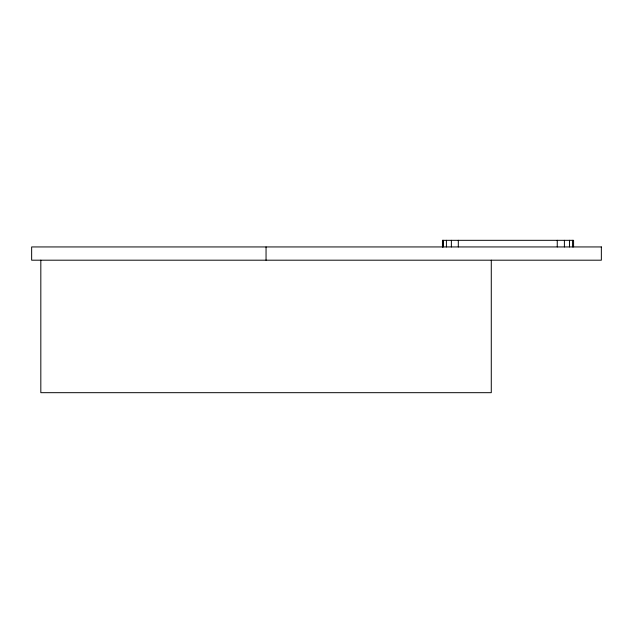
<?xml version="1.0" encoding="UTF-8"?>
<svg xmlns="http://www.w3.org/2000/svg" width="633" height="633" viewBox="0 0 633 633"><rect width="100%" height="100%" fill="white"/><g stroke="black" fill="none" stroke-linecap="round" stroke-linejoin="round"><path stroke-width="0.95" d="M573.585 246.941L573.585 240.318L442.443 240.318L442.443 246.941M572.564 240.318L572.564 246.941M569.502 240.318L569.502 246.941M564.399 240.318L564.399 246.941M557.254 240.318L557.254 246.941M491.279 260.195L491.279 392.682L40.821 392.682L40.821 260.195M458.308 240.318L458.308 246.941M451.369 240.318L451.369 246.941M446.415 240.318L446.415 246.941M443.44 240.318L443.44 246.941M442.617 240.318L442.617 246.941M266.05 246.941L266.05 260.195M601.35 246.941L31.65 246.941L31.65 260.195L601.35 260.195L601.35 246.941"/></g></svg>
